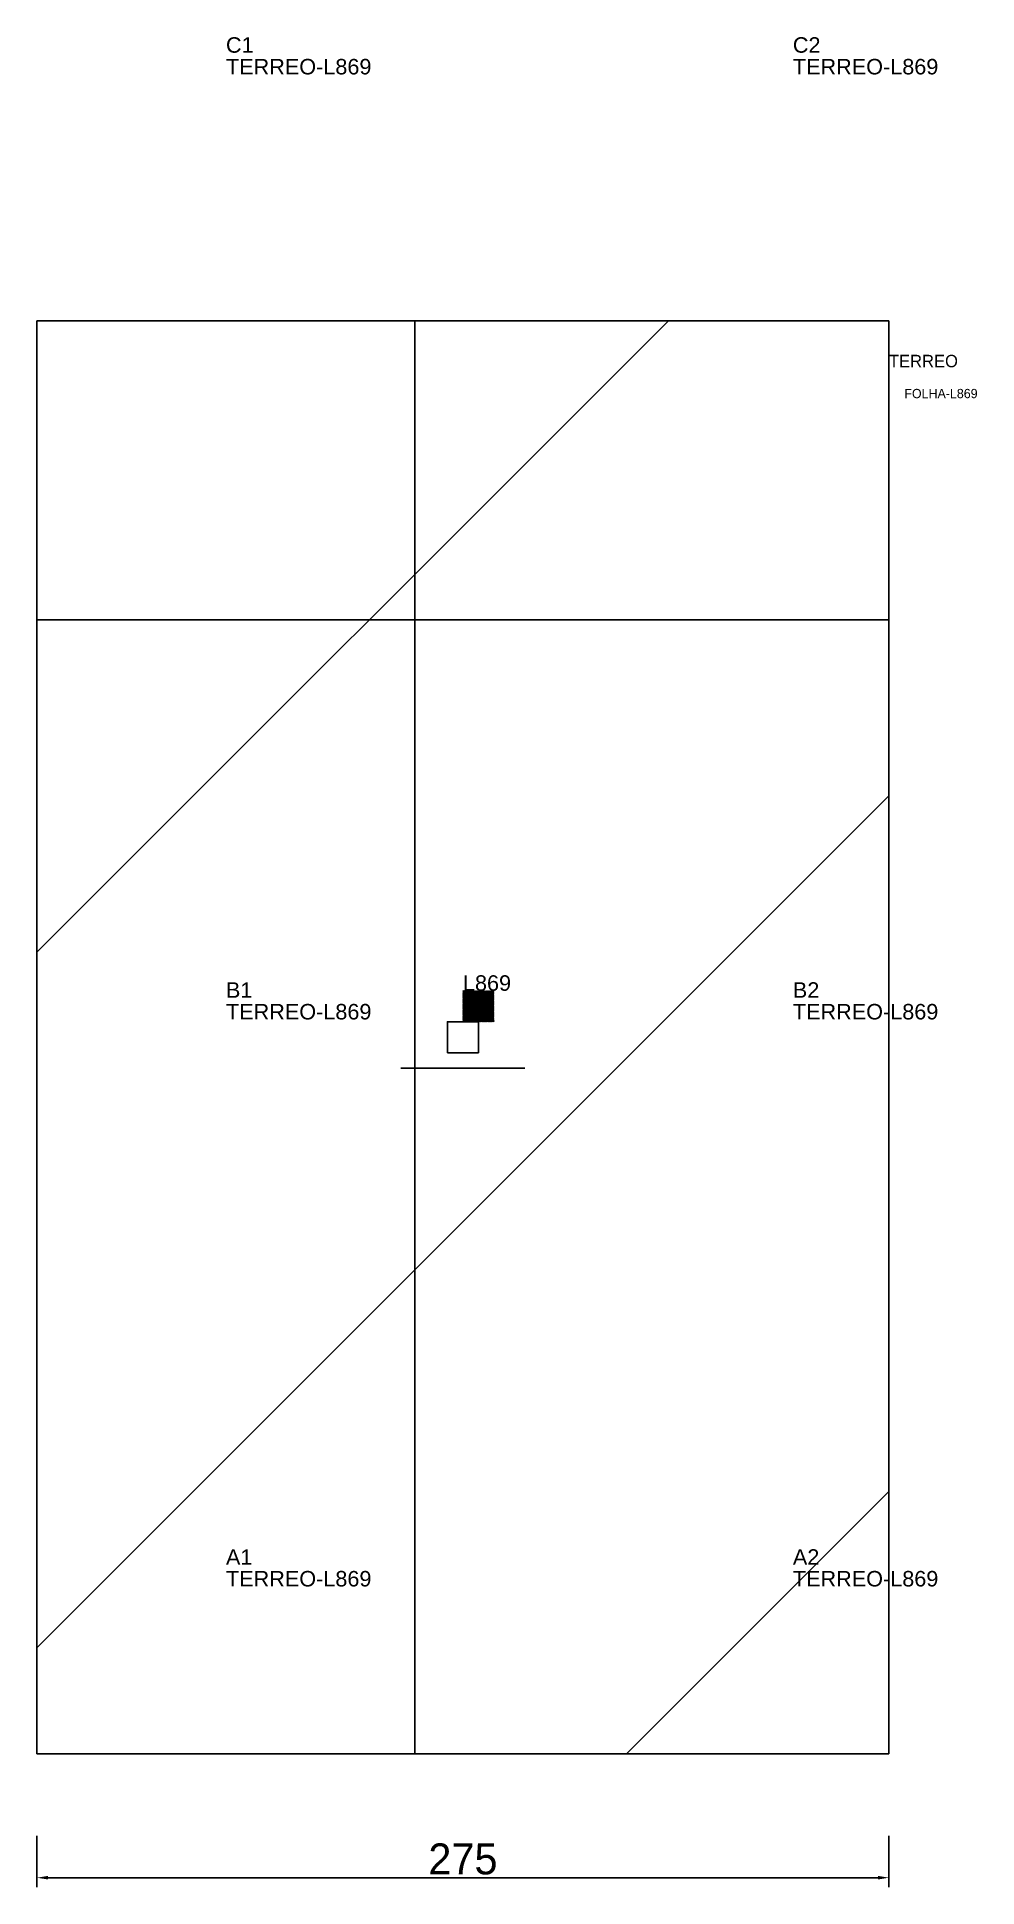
# Model space of a CAD drawing. Header units: metres. Extents: x 222 to 526, y -304 to 293.
import ezdxf

# ---------------------------------------------------------------- set-up
doc = ezdxf.new("R2010")
doc.units = ezdxf.units.M
for name, color, linetype in [('3', 3, 'CONTINUOUS'), ('AUX00', 7, 'CONTINUOUS'), ('COTA', 241, 'CONTINUOUS'), ('FOLHA', 255, 'CONTINUOUS'), ('Hachura', 251, 'CONTINUOUS'), ('NOMENCLATURA', 7, 'CONTINUOUS'), ('Nível', 160, 'CONTINUOUS'), ('Painéis', 200, 'CONTINUOUS'), ('Pilares', 5, 'CONTINUOUS'), ('REAPROVEITAMENTO', 251, 'CONTINUOUS'), ('SARR_2.2x7', 40, 'CONTINUOUS')]:
    doc.layers.add(name, color=color, linetype=linetype)
doc.styles.add('ARIAL', font='Arial.ttf')
doc.styles.add('STR_STANDARD', font='arial.ttf')
doc.dimstyles.new('EZ DXF', dxfattribs={"dimtxt": 10, "dimasz": 3.5, "dimexe": 3, "dimexo": 1.5, "dimgap": 1, "dimtad": 1, "dimdec": 1, "dimdsep": 46, "dimcen": 2.5, "dimazin": 3, "dimtfac": 1, "dimtmove": 0, "dimatfit": 3})

msp = doc.modelspace()

# ---------------------------------------------------------------- hatches: boundary and pattern name
at = {"layer": 'Hachura'}
h = msp.add_hatch(dxfattribs=at)
h.set_pattern_fill('ANSI31', scale=50)
h.paths.add_polyline_path([(497.2, 201.5), (497.2, -62), (497.2, -71.5), (497.2, -81), (497.2, -261), (222.2, -261), (222.2, -63), (222.2, 201.5)])
h = msp.add_hatch(dxfattribs=at)
h.set_pattern_fill('ANSI31', scale=50)
h.paths.add_polyline_path([(497.2, 201.5), (497.2, -62), (497.2, -71.5), (497.2, -81), (497.2, -261), (222.2, -261), (222.2, -63), (222.2, 201.5)])
at = {"layer": 'Reaproveitamento'}
h = msp.add_hatch(dxfattribs=at)
h.set_pattern_fill('SOLID')
h.paths.add_polyline_path([(359.7, -24.75), (369.7, -24.75), (369.7, -14.75), (359.7, -14.75)])
h = msp.add_hatch(dxfattribs=at)
h.set_pattern_fill('SOLID')
h.paths.add_polyline_path([(359.7, -24.75), (369.7, -24.75), (369.7, -14.75), (359.7, -14.75)])

# ---------------------------------------------------------------- linework, layer by layer
at = {"layer": '3'}
for points in [[(344.2, -261), (344.2, 201.5)], [(344.2, -261), (344.2, 201.5)], [(222.2, 105), (497.2, 105)], [(222.2, 105), (497.2, 105)]]:
    msp.add_lwpolyline(points, close=True, dxfattribs=at)
at = {"layer": 'Painéis', "color": 200}
for p, q in [((222.2, -63), (222.2, 201.5)), ((222.2, 201.5), (497.2, 201.5)), ((222.2, -63), (222.2, 201.5)), ((222.2, 201.5), (497.2, 201.5)), ((497.2, 201.5), (497.2, -62)), ((497.2, 201.5), (497.2, -62)), ((222.2, -261), (222.2, -63)), ((222.2, -261), (222.2, -63)), ((497.2, -62), (497.2, -71.5)), ((497.2, -62), (497.2, -71.5)), ((497.2, -71.5), (497.2, -81)), ((497.2, -71.5), (497.2, -81)), ((497.2, -81), (497.2, -261)), ((497.2, -81), (497.2, -261)), ((497.2, -261), (222.2, -261)), ((497.2, -261), (222.2, -261))]:
    msp.add_line(p, q, dxfattribs=at)
at = {"layer": 'Pilares'}
msp.add_lwpolyline([(354.7, -34.75), (364.7, -34.75), (364.7, -24.75), (354.7, -24.75)], close=True, dxfattribs=at)
msp.add_lwpolyline([(354.7, -34.75), (364.7, -34.75), (364.7, -24.75), (354.7, -24.75)], close=True, dxfattribs=at)
at = {"layer": 'SARR_2.2x7'}
msp.add_line((339.7, -39.75), (379.7, -39.75), dxfattribs=at)
msp.add_line((339.7, -39.75), (379.7, -39.75), dxfattribs=at)

# ---------------------------------------------------------------- texts
at = {"layer": '3', "style": 'STR_STANDARD'}
for s, p in [('C1', (283.2, 288)), ('C1', (283.2, 288)), ('C2', (466.2, 288)), ('C2', (466.2, 288)), ('B2', (466.2, -17)), ('B2', (466.2, -17)), ('B1', (283.2, -17)), ('B1', (283.2, -17)), ('A1', (283.2, -200)), ('A1', (283.2, -200)), ('A2', (466.2, -200)), ('A2', (466.2, -200))]:
    msp.add_text(s, height=5, dxfattribs=at).set_placement(p)
at = {"layer": 'AUX00', "style": 'STR_STANDARD'}
for p in [(283.2, 281), (283.2, 281), (466.2, 281), (466.2, 281), (283.2, -24), (283.2, -24), (466.2, -24), (466.2, -24), (283.2, -207), (283.2, -207), (466.2, -207), (466.2, -207)]:
    msp.add_text('TERREO-L869', height=5, dxfattribs=at).set_placement(p)
at = {"layer": 'FOLHA'}
msp.add_text('FOLHA-L869', height=3, dxfattribs=at).set_placement((502.2, 176.5))
msp.add_text('FOLHA-L869', height=3, dxfattribs=at).set_placement((502.2, 176.5))
at = {"layer": 'NOMENCLATURA', "insert": (359.7, -9.75), "char_height": 5, "attachment_point": 1, "style": 'ARIAL'}
msp.add_mtext('L869', dxfattribs=at)
msp.add_mtext('L869', dxfattribs=at)
at = {"layer": 'Nível'}
msp.add_text('TERREO', height=4, dxfattribs=at).set_placement((497.2, 186.5))
msp.add_text('TERREO', height=4, dxfattribs=at).set_placement((497.2, 186.5))

# ---------------------------------------------------------------- dimensions: what is measured, and where the dimension line sits
at = {"layer": 'COTA'}
msp.add_linear_dim(base=(222.2, -301), p1=(222.2, -286), p2=(497.2, -286), dimstyle='EZ DXF', dxfattribs=at).render()
msp.add_linear_dim(base=(222.2, -301), p1=(222.2, -286), p2=(497.2, -286), dimstyle='EZ DXF', dxfattribs=at).render()

doc.saveas('drawing.dxf')
